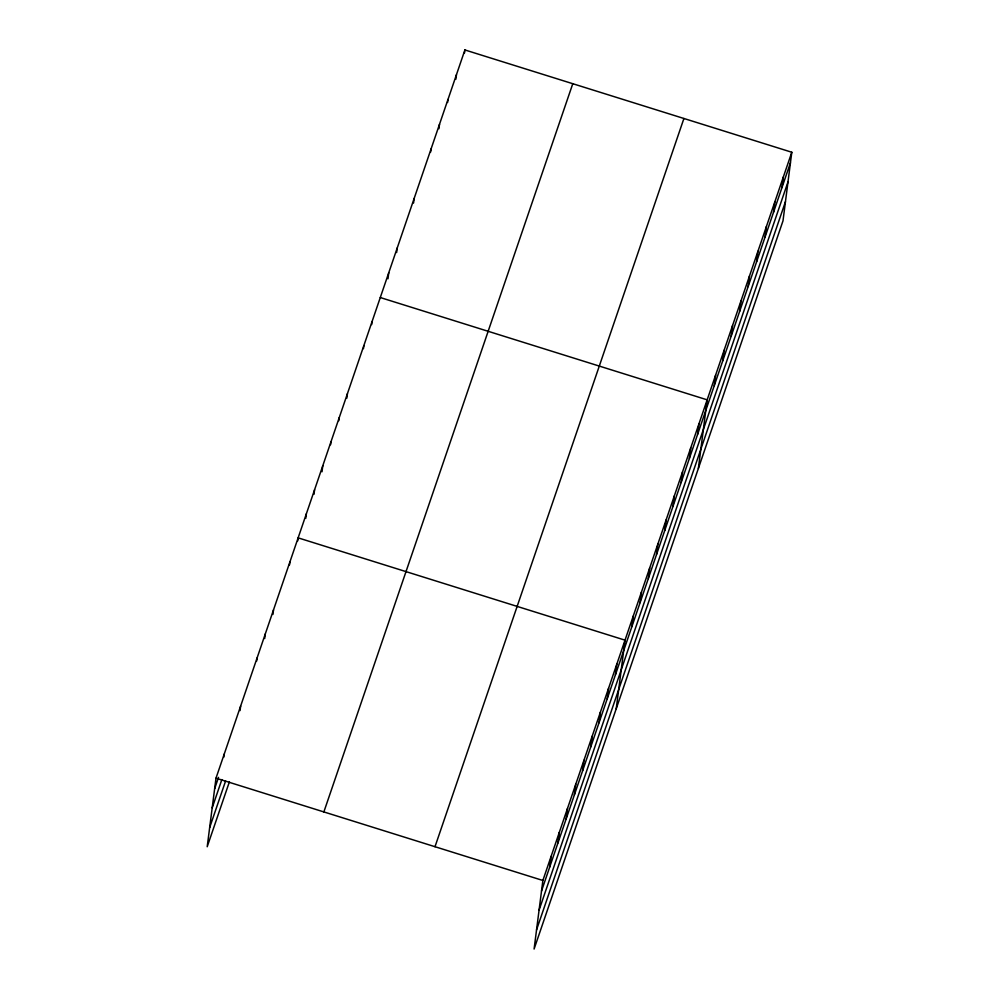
<?xml version="1.0" encoding="UTF-8"?>
<svg xmlns="http://www.w3.org/2000/svg" width="999" height="999" viewBox="0 0 999 999"><rect width="100%" height="100%" fill="white"/><g stroke="black" fill="none" stroke-linecap="round" stroke-linejoin="round"><path stroke-width="1.5" d="M791.795 152.248L542.869 880.469L534.09 949.05L783.004 220.829L791.795 152.248L464.91 49.95L215.996 778.171L207.205 846.752L229.433 781.73M223.826 757.142L224.213 754.133M240.06 710.589L240.634 706.081M256.681 661.026L257.068 658.016M264.71 638.498L265.284 633.978M272.914 614.46L273.501 609.952M289.535 564.897L289.922 561.888M297.752 540.859L298.139 537.862L625.012 640.159L616.233 708.741M305.781 518.331L306.356 513.823M313.986 494.305L314.573 489.797M322.015 471.778L322.777 465.759M330.607 444.742L330.994 441.733M338.823 420.704L339.21 417.707M346.84 398.176L347.427 393.668M363.474 348.614L363.848 345.604M371.678 324.588L372.065 321.578M387.974 278.796L388.748 272.789M396.628 252.535L397.202 248.027M413.561 203.022L414.135 198.501M430.669 151.998L431.056 148.988M438.948 128.746L439.523 124.226M447.602 102.472L447.989 99.463M455.869 79.221L456.456 74.713M464.523 52.959L464.91 49.95M549.737 866.97L551.086 856.43M557.954 842.931L559.303 832.404M566.171 818.905L567.519 808.378M574.388 794.867L575.724 784.34M582.592 770.841L583.94 760.314M590.809 746.802L592.157 736.275M599.025 722.776L600.374 712.25M607.242 698.751L608.591 688.224M615.446 674.712L616.795 664.185M631.88 626.648L633.229 616.121M640.097 602.622L641.445 592.095M648.314 578.583L649.662 568.056M656.518 554.557L657.866 544.03M664.735 530.531L666.083 520.004M672.951 506.493L674.3 495.966M681.168 482.467L682.517 471.94M689.385 458.429L690.734 447.902M697.589 434.403L698.938 423.876M698.376 468.431L707.155 399.837L380.282 297.54M714.273 385.614L715.621 375.087M722.739 360.851L724.088 350.324M731.193 336.089L732.542 325.562M739.66 311.338L741.008 300.811M748.126 286.576L749.475 276.049M756.593 261.813L757.941 251.286M765.047 237.05L766.395 226.523M773.513 212.3L774.862 201.773M781.98 187.537L783.328 177.01M214.648 788.698L218.519 777.384M212.2 807.854L221.853 779.582M209.665 827.597L225.612 780.943M323.863 811.925L572.777 83.704M435.002 846.715L683.915 118.494M541.52 890.996L790.446 162.775M539.073 910.151L787.986 181.93M536.538 929.894L785.451 201.673M215.996 778.171L542.869 880.469"/></g></svg>
